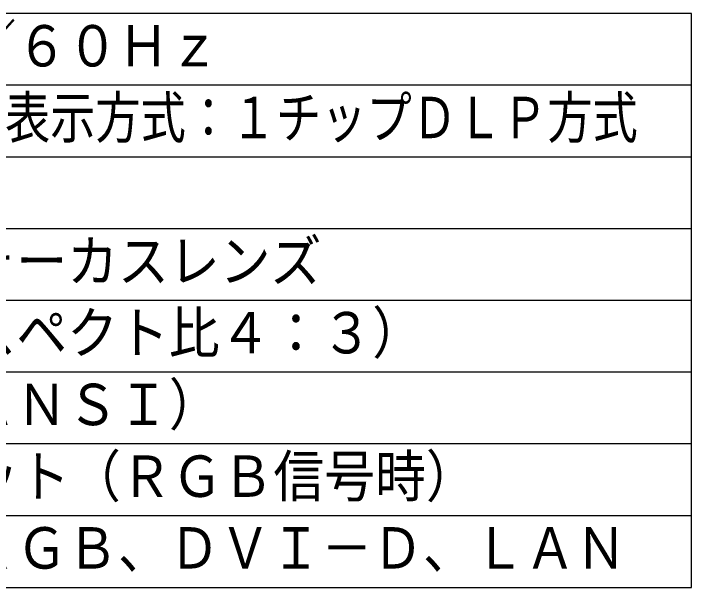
# Model space of a CAD drawing. Units: millimetres, scale not verified. Extents: x -63 to 63, y -57 to 57.
# Drawn here: x 15.25 to 62.5, y -56.5 to -16.5 of the extents above; entities that cross this region are included whole.
import ezdxf
from ezdxf.enums import TextEntityAlignment as Align

# ---------------------------------------------------------------- set-up
doc = ezdxf.new("R2010")
doc.units = ezdxf.units.MM
doc.header["$LTSCALE"] = 0.190236
doc.layers.add('0-0_MOJI1', color=2, linetype='Continuous')
doc.layers.add('0-3_WAKU', color=3, linetype='Continuous')
doc.styles.add('ＭＳ ゴシック', font='')
doc.styles.get('ＭＳ ゴシック').set_extended_font_data('MS Gothic')

msp = doc.modelspace()

# ---------------------------------------------------------------- linework, layer by layer
at = {"layer": '0-3_WAKU', "color": 4}
for p, q in [((62.5001, -16.5), (-62.5001, -16.5)), ((62.5001, -56.5001), (62.5001, -16.5))]:
    msp.add_line(p, q, dxfattribs=at)
at = {"layer": '0-3_WAKU', "color": 1}
for p, q in [((62.5001, -21.5), (-62.5001, -21.5)), ((62.5001, -26.5), (-62.5001, -26.5)), ((62.5001, -31.5001), (-62.5001, -31.5001)), ((62.5001, -36.5001), (-62.5001, -36.5001)), ((62.5001, -41.5001), (-62.5001, -41.5001)), ((62.5001, -46.5001), (-62.5001, -46.5001)), ((62.5001, -51.5001), (-62.5001, -51.5001))]:
    msp.add_line(p, q, dxfattribs=at)
at = {"layer": '0-3_WAKU', "color": 4}
msp.add_lwpolyline([(-62.5001, -16.5), (-62.5001, -56.5001), (62.5001, -56.5001)], dxfattribs=at)

# ---------------------------------------------------------------- texts
at = {"layer": '0-0_MOJI1', "style": 'ＭＳ ゴシック'}
for s, width, p in [('ＡＣ１００Ｖ\u3000５０／６０Ｈｚ', 0.9, (-20, -21.0552)), ('素子サイズ：０．７型、表示方式：１チップＤＬＰ方式', 0.8, (-20, -26.0552)), ('電動ズーム・電動フォーカスレンズ', 0.9, (-20, -36.0552)), ('５０～６００型（アスペクト比４：３）', 0.9, (-20, -41.0552)), ('６０００ルーメン（ＡＮＳＩ）', 0.9, (-20, -46.0552)), ('１０２４×７６８ドット（ＲＧＢ信号時）', 0.9, (-19.7945, -51.0552)), ('ビデオ／Ｓビデオ、ＲＧＢ、ＤＶＩ－Ｄ、ＬＡＮ', 0.9, (-20, -56.0552))]:
    msp.add_text(s, height=2.887, dxfattribs=dict(at, width=width)).set_placement(p, align=Align.BOTTOM_LEFT)

doc.saveas('drawing.dxf')
